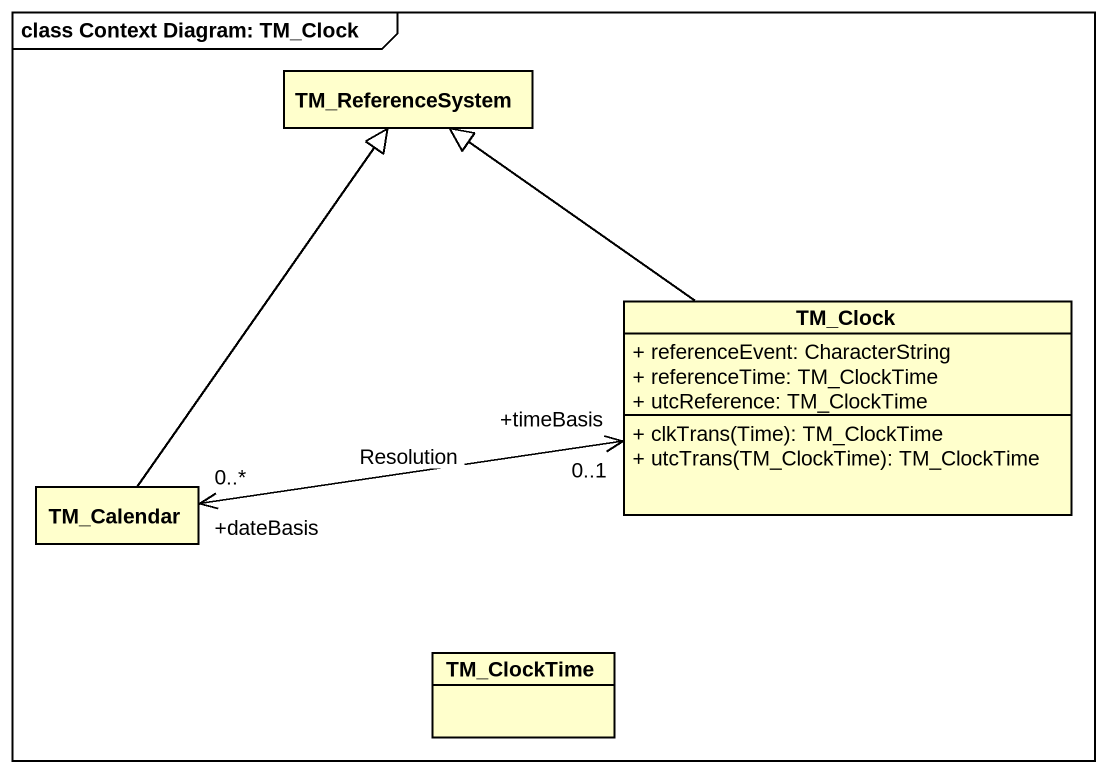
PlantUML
@startuml
mainframe class Context Diagram: TM_Clock
hide circle
hide empty members
skinparam classAttributeIconSize 0
class TM_ReferenceSystem
class TM_Clock {
  + referenceEvent: CharacterString
  + referenceTime: TM_ClockTime
  + utcReference: TM_ClockTime
  + clkTrans(Time): TM_ClockTime
  + utcTrans(TM_ClockTime): TM_ClockTime
}
class TM_Calendar
class TM_ClockTime
TM_Clock -up-|> TM_ReferenceSystem
TM_Clock "+timeBasis\n0..1" <-left-> "+dateBasis\n0..*" TM_Calendar : Resolution
TM_Calendar -up-|> TM_ReferenceSystem
@enduml
